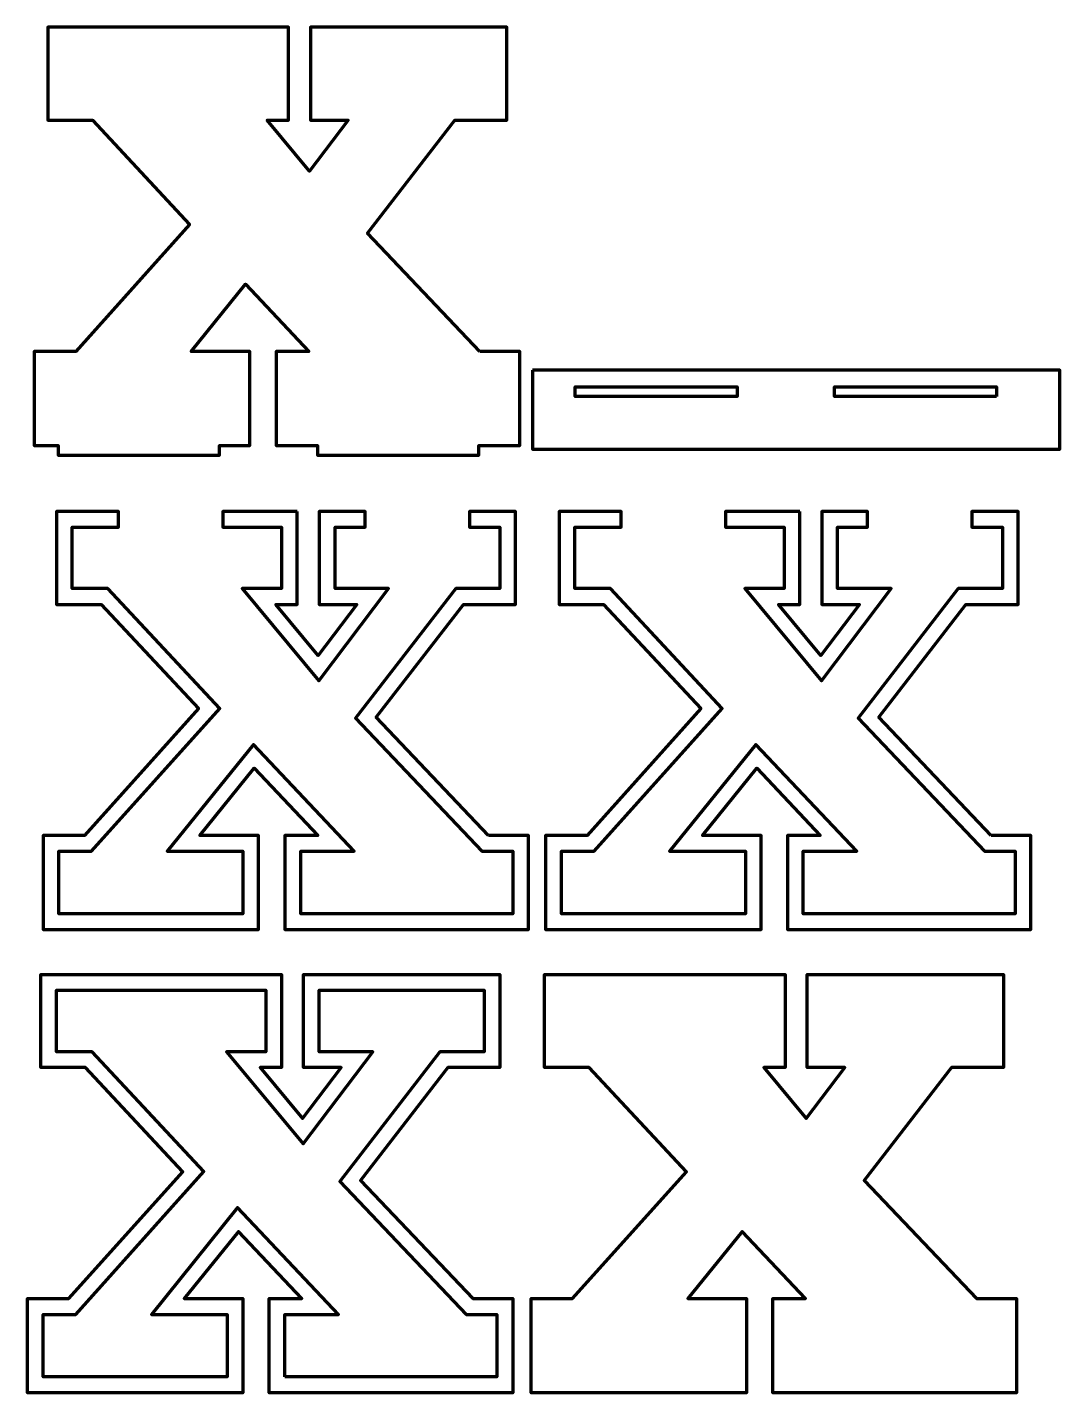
# Model space of a CAD drawing. Header units: inches. Extents: x 0.7 to 23.6, y 1.2 to 31.6.
import ezdxf

# ---------------------------------------------------------------- set-up
doc = ezdxf.new("R2010")
doc.units = ezdxf.units.IN
doc.header["$MEASUREMENT"] = 0
doc.layers.add('Layer 1', color=7, linetype='Continuous')

# ---------------------------------------------------------------- blocks, each defined once
blk = doc.blocks.new('block 2')
at = {"layer": 'Layer 1', "color": 7, "lineweight": 70, "true_color": 0xffffff}
for points in [[(0.678, 1.2), (0.678, 3.293), (1.598, 3.293), (4.134, 6.115), (1.969, 8.435), (0.977, 8.435), (0.977, 10.504), (6.334, 10.504), (6.334, 8.435), (5.856, 8.435), (6.8, 7.299), (7.661, 8.435), (6.824, 8.435), (6.824, 10.504), (11.189, 10.504), (11.189, 8.435), (10.029, 8.435), (8.092, 5.924), (10.591, 3.293), (11.476, 3.293), (11.476, 1.2), (6.059, 1.2), (6.059, 3.293), (6.788, 3.293), (5.377, 4.787), (4.169, 3.293), (5.473, 3.293), (5.473, 1.2), (0.678, 1.2), (0.678, 1.2)], [(6.409, 1.55), (6.409, 2.943), (7.6, 2.943), (5.357, 5.319), (3.437, 2.943), (5.123, 2.943), (5.123, 1.55), (1.028, 1.55), (1.028, 2.943), (1.754, 2.943), (4.608, 6.119), (2.121, 8.785), (1.327, 8.785), (1.327, 10.154), (5.984, 10.154), (5.984, 8.785), (5.109, 8.785), (6.813, 6.736), (8.366, 8.785), (7.174, 8.785), (7.174, 10.154), (10.839, 10.154), (10.839, 8.785), (9.857, 8.785), (7.632, 5.9), (10.441, 2.943), (11.126, 2.943), (11.126, 1.55), (6.409, 1.55)]]:
    blk.add_lwpolyline(points, dxfattribs=at)
blk = doc.blocks.new('block 3')
at = {"layer": 'Layer 1', "color": 6, "lineweight": 70, "true_color": 0xdf00ff}
blk.add_lwpolyline([(11.883, 1.2), (11.883, 3.293), (12.803, 3.293), (15.339, 6.115), (13.174, 8.435), (12.182, 8.435), (12.182, 10.504), (17.539, 10.504), (17.539, 8.435), (17.061, 8.435), (18.005, 7.299), (18.866, 8.435), (18.029, 8.435), (18.029, 10.504), (22.394, 10.504), (22.394, 8.435), (21.234, 8.435), (19.297, 5.924), (21.796, 3.293), (22.681, 3.293), (22.681, 1.2), (17.264, 1.2), (17.264, 3.293), (17.993, 3.293), (16.582, 4.787), (15.375, 3.293), (16.678, 3.293), (16.678, 1.2), (11.883, 1.2), (11.883, 1.2)], dxfattribs=at)
blk = doc.blocks.new('block 4')
at = {"layer": 'Layer 1', "color": 7, "lineweight": 70, "true_color": 0xffffff}
for points in [[(10.941, 13.6), (8.442, 16.231), (10.379, 18.742), (11.539, 18.742), (11.539, 20.811), (10.512, 20.811), (10.512, 20.461), (11.189, 20.461), (11.189, 19.092), (10.207, 19.092), (7.982, 16.207), (10.791, 13.25), (11.476, 13.25), (11.476, 11.857), (6.759, 11.857), (6.759, 13.25), (7.95, 13.25), (5.707, 15.626), (3.787, 13.25), (5.473, 13.25), (5.473, 11.857), (1.378, 11.857), (1.378, 13.25), (2.104, 13.25), (4.958, 16.426), (2.471, 19.092), (1.677, 19.092), (1.677, 20.461), (2.706, 20.461), (2.706, 20.811), (1.327, 20.811), (1.327, 18.742), (2.319, 18.742), (4.484, 16.422), (1.948, 13.6), (1.028, 13.6), (1.028, 11.507), (5.823, 11.507), (5.823, 13.6), (4.519, 13.6), (5.727, 15.094), (7.138, 13.6), (6.409, 13.6), (6.409, 11.507), (11.826, 11.507), (11.826, 13.6), (10.941, 13.6)], [(6.684, 20.811), (5.028, 20.811), (5.028, 20.461), (6.334, 20.461), (6.334, 19.092), (5.459, 19.092), (7.163, 17.043), (8.716, 19.092), (7.524, 19.092), (7.524, 20.461), (8.191, 20.461), (8.191, 20.811), (7.174, 20.811), (7.174, 18.742), (8.011, 18.742), (7.15, 17.606), (6.206, 18.742), (6.684, 18.742), (6.684, 20.811)]]:
    blk.add_lwpolyline(points, dxfattribs=at)
blk = doc.blocks.new('block 5')
at = {"layer": 'Layer 1', "color": 7, "lineweight": 70, "true_color": 0xffffff}
for points in [[(22.122, 13.6), (19.622, 16.231), (21.56, 18.742), (22.719, 18.742), (22.719, 20.811), (21.693, 20.811), (21.693, 20.461), (22.369, 20.461), (22.369, 19.092), (21.387, 19.092), (19.162, 16.207), (21.971, 13.25), (22.656, 13.25), (22.656, 11.857), (17.939, 11.857), (17.939, 13.25), (19.13, 13.25), (16.887, 15.626), (14.967, 13.25), (16.653, 13.25), (16.653, 11.857), (12.558, 11.857), (12.558, 13.25), (13.285, 13.25), (16.138, 16.426), (13.652, 19.092), (12.857, 19.092), (12.857, 20.461), (13.886, 20.461), (13.886, 20.811), (12.507, 20.811), (12.507, 18.742), (13.499, 18.742), (15.664, 16.422), (13.129, 13.6), (12.208, 13.6), (12.208, 11.507), (17.003, 11.507), (17.003, 13.6), (15.7, 13.6), (16.908, 15.094), (18.319, 13.6), (17.589, 13.6), (17.589, 11.507), (23.006, 11.507), (23.006, 13.6), (22.122, 13.6)], [(17.864, 20.811), (16.208, 20.811), (16.208, 20.461), (17.514, 20.461), (17.514, 19.092), (16.64, 19.092), (18.343, 17.043), (19.896, 19.092), (18.705, 19.092), (18.705, 20.461), (19.371, 20.461), (19.371, 20.811), (18.355, 20.811), (18.355, 18.742), (19.192, 18.742), (18.331, 17.606), (17.386, 18.742), (17.864, 18.742), (17.864, 20.811)]]:
    blk.add_lwpolyline(points, dxfattribs=at)

msp = doc.modelspace()

# ---------------------------------------------------------------- linework, layer by layer
at = {"layer": 'Layer 1', "color": 7, "lineweight": 70, "true_color": 0xffffff}
for points in [[(10.747, 24.373), (8.248, 27.004), (10.185, 29.515), (11.345, 29.515), (11.345, 31.584), (6.98, 31.584), (6.98, 29.515), (7.817, 29.515), (6.956, 28.379), (6.011, 29.515), (6.49, 29.515), (6.49, 31.584), (1.132, 31.584), (1.132, 29.515), (2.125, 29.515), (4.289, 27.195), (1.754, 24.373), (0.833, 24.373), (0.833, 22.28), (1.366, 22.28), (1.366, 22.064), (4.952, 22.064), (4.952, 22.28), (5.629, 22.28), (5.629, 24.373), (4.325, 24.373), (5.533, 25.868), (6.944, 24.373), (6.215, 24.373), (6.215, 22.28), (7.133, 22.28), (7.133, 22.064), (10.719, 22.064), (10.719, 22.28), (11.632, 22.28), (11.632, 24.373), (10.747, 24.373)], [(11.915, 23.954), (11.915, 22.197), (23.644, 22.197), (23.644, 23.954), (11.915, 23.954)], [(16.468, 23.37), (12.867, 23.37), (12.867, 23.58), (16.468, 23.58), (16.468, 23.37), (16.468, 23.37)], [(22.236, 23.37), (18.635, 23.37), (18.635, 23.58), (22.236, 23.58), (22.236, 23.37)]]:
    msp.add_lwpolyline(points, dxfattribs=at)

# ---------------------------------------------------------------- block references
at = {"layer": 'Layer 1'}
for name in ['block 4', 'block 5', 'block 2', 'block 3']:
    msp.add_blockref(name, (0, 0), dxfattribs=at)

doc.saveas('drawing.dxf')
